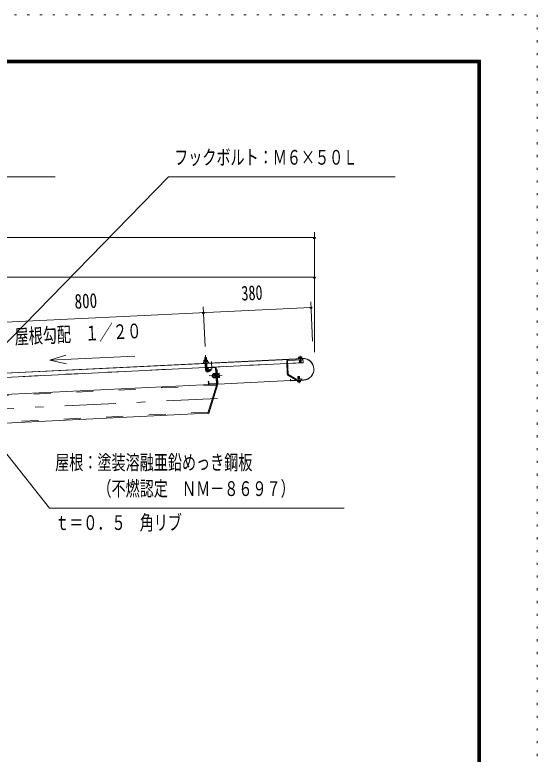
# Model space of a CAD drawing. Units: millimetres, scale not verified. Extents: x -35377 to 35393, y -16800 to 16800.
# Drawn here: x 28018 to 35393, y 6356 to 16800 of the extents above; entities that cross this region are included whole.
import ezdxf
from ezdxf.enums import TextEntityAlignment as Align

# ---------------------------------------------------------------- set-up
doc = ezdxf.new("R2010")
doc.units = ezdxf.units.MM
doc.header["$LTSCALE"] = 60
for name, pattern in [('USER2', [10, 4, -6]), ('USER3', [24, 12, -5, 2, -5]), ('USER4', [3, 0.5, -2.5])]:
    doc.linetypes.add(name, pattern=pattern)
for name, color, linetype, lineweight in [('0-6_2-02BOLD', 7, 'Continuous', 18), ('0-7_2-12HIDDEN', 3, 'USER2', 18), ('0-8_2-22CENTER', 3, 'USER3', 18), ('0-9_2-42THIN', 4, 'Continuous', 18), ('0-A_2-52DIM', 3, 'Continuous', 18), ('0-C_F-F1PAPER', 5, 'Continuous', 18), ('0-D_F-E_J_ADD', 5, 'USER4', 18)]:
    doc.layers.add(name, color=color, linetype=linetype, lineweight=lineweight)
doc.styles.add('ＭＳ ゴシック', font='')
doc.styles.get('ＭＳ ゴシック').set_extended_font_data('MS Gothic')

msp = doc.modelspace()

# ---------------------------------------------------------------- linework, layer by layer
at = {"layer": '0-6_2-02BOLD'}
for p, q in [((24044.31, 11549.19), (32086.67, 11942.53)), ((30700.31, 11956.98), (30702.02, 11921.77)), ((30701.13, 11919.71), (30702.14, 11899.25)), ((30728.08, 11900.51), (30727.08, 11920.98)), ((31865.08, 11724.15), (31856.06, 11908.42)), ((31868.85, 11909.05), (31877.86, 11724.77)), ((32034.68, 11950.4), (32034.01, 11964.37)), ((32057.76, 11951.51), (32057.08, 11965.48)), ((27534.93, 11661.85), (30707.13, 11816.99)), ((30704.32, 11874.93), (30708.63, 11786.78)), ((30706.43, 11831.83), (30730.4, 11833.01)), ((30732.6, 11787.95), (30728.29, 11876.1)), ((30731.12, 11818.17), (31857.78, 11873.27)), ((30846.49, 11817.4), (30752.21, 11812.78)), ((30853.19, 11811.32), (30863.68, 11597.17)), ((30870.69, 11584.71), (30859.59, 11811.64)), ((30809.32, 11717.87), (30810.88, 11685.91)), ((30842.58, 11733.54), (30819.39, 11732.4)), ((30843.31, 11718.54), (30820.13, 11717.41)), ((30843.66, 11711.54), (30852.05, 11703.94)), ((30852.43, 11695.95), (30844.05, 11703.55)), ((30902.46, 11721.43), (30883.27, 11720.5)), ((31983.96, 11642.64), (31874.78, 11707.96)), ((31881.36, 11718.94), (31990.53, 11653.63)), ((30821.6, 11687.42), (30844.78, 11688.55)), ((30845.58, 11672.39), (30853.57, 11672.78)), ((30853.7, 11669.98), (30860.1, 11670.28)), ((31911.1, 11633.18), (30882.35, 11582.84)), ((30884.74, 11690.51), (30903.93, 11691.45)), ((32096.15, 11642.23), (31915.57, 11633.4)), ((31915.67, 11631.4), (32096.25, 11640.23)), ((32039.14, 11687.09), (32015.18, 11685.94)), ((32018.98, 11616.06), (32018.31, 11630.03)), ((32041.38, 11631.13), (32042.04, 11617.16)), ((30870.68, 11584.71), (27687.29, 11429.01)), ((30742.8, 11171.56), (30870.69, 11584.69)), ((30857.59, 11590.47), (30763.31, 11585.87)), ((24198.54, 10851.5), (30742.79, 11171.56))]:
    msp.add_line(p, q, dxfattribs=at)
for points in [[(31870.57, 11873.89), (32089.5, 11884.6), (32086.57, 11944.53), (24044.22, 11551.19)], [(30689.16, 11898.61), (30688.17, 11919.08), (30691.54, 11921.25), (30736.49, 11923.46), (30740.06, 11921.62), (30741.07, 11901.15)], [(30726, 11922.94), (30724.27, 11958.15), (30722.17, 11960.05), (30702.2, 11959.08), (30700.31, 11956.98), (30724.27, 11958.15)], [(31875.82, 11930.22), (32078.77, 11940.14), (32079.4, 11927.36), (31876.44, 11917.43)], [(32081.29, 11946.27), (31894.71, 11937.14), (31894.8, 11935.14)], [(32065.02, 11967.88), (32025.87, 11966), (32022.47, 11963.82), (32023.14, 11949.86)], [(32035.44, 11925.21), (32036.92, 11894.45), (32060.89, 11895.6)], [(32036.92, 11894.45), (32041.1, 11890.65), (32057.08, 11891.42), (32060.89, 11895.6), (32059.42, 11926.38)], [(32065.02, 11967.88), (32068.61, 11966.04), (32069.28, 11952.06)], [(30746.13, 11806.08), (30747.46, 11778.91), (30741.06, 11778.6), (30739.73, 11805.77)], [(30748.78, 11779.65), (30774.98, 11796.53), (30787.99, 11776.37), (30761.77, 11759.47)], [(30817.3, 11718.26), (30809.32, 11717.87), (30803.61, 11711.58), (30804.59, 11691.61), (30810.88, 11685.91), (30818.86, 11686.3)], [(30819.39, 11732.4), (30816.85, 11727.45), (30819.31, 11677.1), (30822.33, 11672.42), (30845.51, 11673.56)], [(30850.52, 11735.1), (30842.53, 11734.71), (30845.58, 11672.39)], [(30853.7, 11669.98), (30850.38, 11737.9), (30856.77, 11738.21)], [(30883.59, 11583.07), (30873.71, 11785.08), (30860.92, 11784.46)], [(30879.27, 11671.22), (30885.68, 11671.54), (30882.35, 11739.46), (30875.95, 11739.15)], [(30882.55, 11735.49), (30901.73, 11736.43), (30904.75, 11731.75), (30907.21, 11681.41), (30904.66, 11676.45), (30885.47, 11675.51)], [(30756.6, 11591.94), (30755.27, 11619.1), (30748.87, 11618.79), (30750.21, 11591.62)], [(31911.38, 11637.2), (31910.5, 11655.17), (31908.51, 11655.08), (31909.38, 11637.1)], [(31995.02, 11652.5), (32068.64, 11656.11), (32069.27, 11643.32), (31995.65, 11639.72)], [(32006.77, 11629.47), (32007.45, 11615.5), (32011.04, 11613.65), (32050.19, 11615.54), (32053.58, 11617.72), (32052.92, 11631.68)], [(32016.72, 11653.57), (32015.18, 11685.94), (32018.98, 11690.12), (32034.96, 11690.89), (32039.14, 11687.09), (32040.7, 11654.74)], [(30883.59, 11583.07), (30755.17, 11168.23), (30742.95, 11172.02)]]:
    msp.add_lwpolyline(points, dxfattribs=at)
for points in [[(32021.23, 11949.76), (32021.55, 11943.37), (32071.5, 11945.77), (32071.19, 11952.16)], [(30747.07, 11901.45), (30747.38, 11895.06), (30683.46, 11891.92), (30683.15, 11898.31)], [(32004.56, 11635.77), (32054.51, 11638.17), (32054.82, 11631.78), (32004.87, 11629.38)]]:
    msp.add_lwpolyline(points, close=True, dxfattribs=at)
for centre, radius, start, end in [((30695.11, 11909.92), 11.5, 58.41576, 118.41576), ((30716.11, 11879.41), 42.99, 75.21205, 110.38797), ((30734.03, 11911.82), 11.5, 67.18427, 127.18427), ((31876.84, 11909.44), 20.8, 92.8, 182.8), ((31876.84, 11909.44), 8, 92.8, 182.8), ((32028.59, 11956.85), 9.27, 54.21637, 92.7478), ((32047.08, 11932.94), 34.04, 72.91869, 112.57913), ((32063.19, 11958.51), 9.26, 92.7478, 131.29404), ((32088.77, 11793.25), 153.2, 272.80002, 92.8), ((32088.77, 11793.25), 151.2, 272.80002, 90.8307), ((30687.84, 11884.13), 8, 92.79939, 272.79939), ((30752.52, 11806.4), 12.8, 92.79878, 182.79857), ((30743.78, 11886.86), 8, 272.80022, 92.8002), ((30752.52, 11806.4), 6.4, 92.79878, 182.7908), ((30846.8, 11811.01), 12.8, 2.8027, 92.8027), ((30846.8, 11811.01), 6.4, 2.8027, 92.8027), ((30743.08, 11788.47), 34.5, 182.8, 302.8), ((30743.08, 11788.47), 10.5, 182.8, 302.8), ((30828.47, 11725.34), 11.51, 182.80095, 223.52777), ((30859.87, 11704.32), 41.84, 161.77554, 203.82635), ((30893.39, 11728.5), 11.51, 322.07414, 2.80095), ((30864.19, 11704.53), 41.84, 341.77556, 23.82635), ((31885.05, 11725.12), 20, 182.80032, 239.10913), ((31885.05, 11725.12), 7.2, 182.78564, 239.09737), ((30830.67, 11680.35), 11.51, 142.07413, 182.80095), ((30857.28, 11596.86), 6.4, 272.81157, 2.8027), ((30857.28, 11596.86), 12.8, 272.81157, 2.8027), ((30895.59, 11683.53), 11.51, 2.80095, 43.52777), ((31915.37, 11637.39), 6, 182.8, 272.8), ((31915.37, 11637.39), 4, 182.8, 272.8), ((31994.64, 11660.5), 20.8, 239.11208, 272.8), ((31994.64, 11660.5), 8, 239.11549, 272.8), ((32012.87, 11623.02), 9.26, 272.7478, 311.29404), ((32028.98, 11648.6), 34.04, 252.91869, 292.57913), ((32047.46, 11624.68), 9.27, 234.21637, 272.7478), ((30762.99, 11592.25), 12.8, 182.79793, 272.80048), ((30762.99, 11592.25), 6.4, 182.7908, 272.80048)]:
    msp.add_arc(centre, radius, start, end, dxfattribs=at)
at = {"layer": '0-7_2-12HIDDEN'}
for p, q in [((27534.84, 11663.85), (30707.04, 11818.99)), ((30731.03, 11820.17), (31857.69, 11875.27)), ((31870.47, 11875.89), (32089.41, 11886.6)), ((27688.11, 11412.23), (30865.39, 11567.62)), ((30748.08, 11188.64), (24197.71, 10868.27))]:
    msp.add_line(p, q, dxfattribs=at)
at = {"layer": '0-8_2-22CENTER'}
for p, q in [((30710.49, 11994.15), (30720.62, 11787.36)), ((32049.36, 11886.63), (32044.61, 11983.7)), ((30800.34, 11795.12), (30795.13, 11901.39)), ((30755.27, 11769.56), (30794.77, 11795.01)), ((30945.93, 11708.54), (30764.15, 11699.63)), ((32031.45, 11597.84), (32026.7, 11694.9)), ((30880.61, 11381.75), (24188.6, 11054.46))]:
    msp.add_line(p, q, dxfattribs=at)
msp.add_arc((30743.08, 11788.47), 22.5, 182.8, 302.8, dxfattribs=at)
at = {"layer": '0-9_2-42THIN'}
for p, q in [((30704.02, 11921.86), (30702.2, 11959.07)), ((30722.17, 11960.05), (30723.99, 11922.85)), ((32038.63, 11925.36), (32040.26, 11891.4)), ((32057.84, 11892.25), (32056.21, 11926.22)), ((30728.39, 11832.91), (30726.29, 11876)), ((30730.77, 11825.55), (30728.39, 11832.91)), ((30817.5, 11714.27), (30805.51, 11713.67)), ((30806.68, 11689.71), (30818.66, 11690.3)), ((32019.92, 11653.72), (32018.22, 11689.29)), ((32035.8, 11690.13), (32037.5, 11654.58))]:
    msp.add_line(p, q, dxfattribs=at)
msp.add_lwpolyline([(30706.31, 11875.03), (30708.42, 11831.93), (30706.79, 11824.37)], dxfattribs=at)
at = {"layer": '0-A_2-52DIM'}
for p, q in [((30187.23, 14511.89), (27521.55, 11780.24)), ((30187.23, 14511.89), (33387.22, 14511.89)), ((32247.23, 12034.27), (32247.23, 13731.94)), ((32247.23, 13651.94), (12447.22, 13651.94)), ((32263.23, 13651.94), (32231.23, 13651.94)), ((12447.22, 13091.94), (32247.23, 13091.94)), ((32263.23, 13091.94), (32231.23, 13091.94)), ((32195.47, 12747.6), (32222.82, 12188.26)), ((32199.37, 12667.7), (24288.82, 12280.81)), ((30704.63, 12114.01), (30677.28, 12673.35)), ((32215.37, 12667.7), (32183.37, 12667.7)), ((30697.19, 12593.45), (30665.19, 12593.45)), ((28511.51, 11919.48), (29710.07, 11978.1)), ((27045.38, 11674.57), (28507.22, 9831.89)), ((28507.22, 9831.89), (32667.22, 9831.89))]:
    msp.add_line(p, q, dxfattribs=at)
for points in [[(24359.88, 11295.97), (25147.22, 14511.89), (28587.23, 14511.89)], [(28740.02, 11992.85), (28511.51, 11919.48), (28746.08, 11868.77)]]:
    msp.add_lwpolyline(points, dxfattribs=at)
for centre in [(32247.23, 13651.94), (32247.23, 13091.94), (32199.37, 12667.7), (30681.19, 12593.45)]:
    msp.add_arc(centre, 16, 180, 0, dxfattribs=at)
at = {"layer": '0-C_F-F1PAPER'}
for points in [[(34593.25, -16000), (-11326.75, -16000), (-11326.75, 16160), (34593.25, 16160)], [(34589.25, -15996), (-11322.75, -15996), (-11322.75, 16156), (34589.25, 16156)], [(34585.25, -15992), (34585.25, 16152), (-11318.75, 16152), (-11318.75, -15992)], [(34581.25, -15988), (-11314.75, -15988), (-11314.75, 16148), (34581.25, 16148)], [(34577.25, -15984), (34577.25, 16144), (-11310.75, 16144), (-11310.75, -15984)], [(34573.25, -15980), (-11306.75, -15980), (-11306.75, 16140), (34573.25, 16140)], [(34569.25, -15976), (34569.25, 16136), (-11302.75, 16136), (-11302.75, -15976)], [(34565.25, -15972), (-11298.75, -15972), (-11298.75, 16132), (34565.25, 16132)], [(34561.25, -15968), (-11294.75, -15968), (-11294.75, 16128), (34561.25, 16128)], [(34557.25, -15964), (-11290.75, -15964), (-11290.75, 16124), (34557.25, 16124)], [(34553.25, -15960), (34553.25, 16120), (-11286.75, 16120), (-11286.75, -15960)]]:
    msp.add_lwpolyline(points, close=True, dxfattribs=at)
at = {"layer": '0-D_F-E_J_ADD'}
msp.add_lwpolyline([(35393.25, -16800), (-12126.75, -16800), (-12126.75, 16800), (35393.25, 16800)], close=True, dxfattribs=at)

# ---------------------------------------------------------------- texts
at = {"layer": '0-A_2-52DIM', "color": 7, "style": 'ＭＳ ゴシック', "width": 0.7}
for s, p in [('フックボルト：Ｍ６×５０Ｌ', (30267.23, 14620.32)), ('屋根：塗装溶融亜鉛めっき鋼板', (28587.23, 10311.38)), ('\u3000\u3000\u3000（不燃認定\u3000ＮＭ－８６９７）', (28587.23, 9940.32)), ('ｔ＝０．５\u3000角リブ', (28587.22, 9460.31))]:
    msp.add_text(s, height=208.4, dxfattribs=at).set_placement(p, align=Align.BOTTOM_LEFT)
at = {"layer": '0-A_2-52DIM', "color": 7, "style": 'ＭＳ ゴシック'}
for s, width, p in [('380', 0.7, (31225.16, 12700.14)), ('800', 0.75, (28869.18, 12584.92)), ('屋根勾配\u3000１／２０', 0.7, (28022.86, 12084.77))]:
    msp.add_text(s, height=208.4, rotation=2.8, dxfattribs=dict(at, width=width)).set_placement(p, align=Align.BOTTOM_LEFT)

doc.saveas('drawing.dxf')
